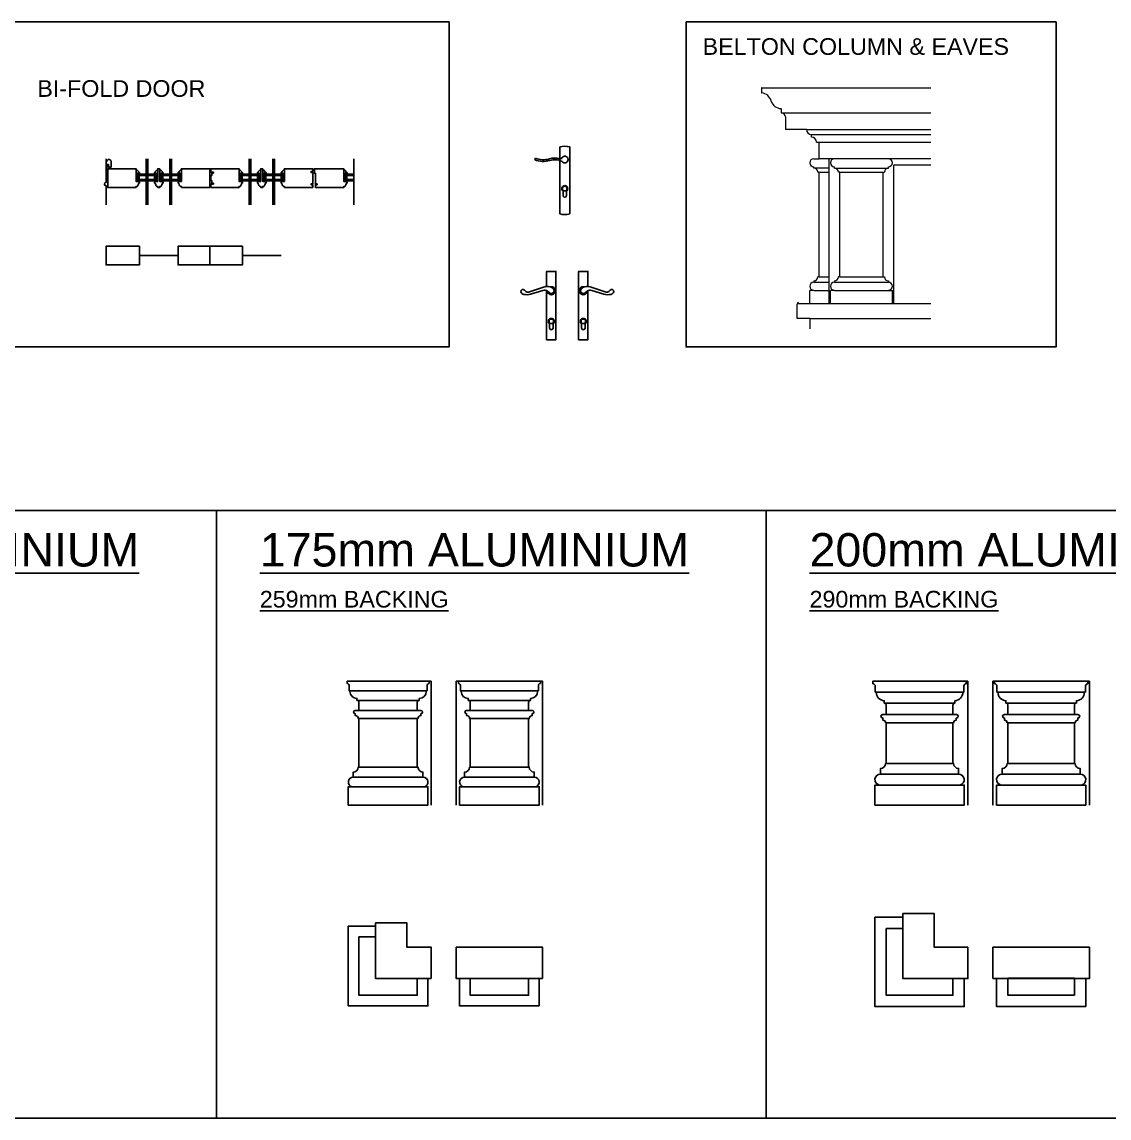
# Model space of a CAD drawing. Header units: millimetres. Extents: x -38686 to 870903, y -23218 to 232707.
# Drawn here: x 6275 to 9538, y 18182 to 21471 of the extents above; entities that cross this region are included whole.
import ezdxf

# ---------------------------------------------------------------- set-up
doc = ezdxf.new("R2010")
doc.units = ezdxf.units.MM
doc.header["$LTSCALE"] = 10
for name, color, linetype in [('40 - Detail Outline', 142, 'Continuous'), ('41 - Detail', 7, 'Continuous'), ('Map', 7, 'Continuous')]:
    doc.layers.add(name, color=color, linetype=linetype)
doc.styles.add('1-20', font='romans.shx', dxfattribs={"width": 0.8, "height": 35})

msp = doc.modelspace()

# ---------------------------------------------------------------- linework, layer by layer
at = {"color": 252}
for points in [[(6648.325, 21014.015), (6619.825, 21014.015), (6619.825, 21010.015)], [(6653.325, 21014.015), (6681.825, 21014.015), (6681.825, 21010.015)], [(6719.325, 21014.015), (6690.825, 21014.015), (6690.825, 21010.015)], [(6724.325, 21014.015), (6752.825, 21014.015), (6752.825, 21010.015)], [(6957.325, 21014.015), (6928.825, 21014.015), (6928.825, 21010.015)], [(6962.325, 21014.015), (6990.825, 21014.015), (6990.825, 21010.015)], [(7028.325, 21014.015), (6999.825, 21014.015), (6999.825, 21010.015)], [(7033.325, 21014.015), (7061.825, 21014.015), (7061.825, 21010.015)], [(7271.325, 21014.015), (7242.825, 21014.015), (7242.825, 21010.015)], [(6619.825, 21010.015), (6648.325, 21010.015)], [(6619.825, 20998.015), (6648.325, 20998.015)], [(6648.325, 20994.015), (6619.825, 20994.015), (6619.825, 20998.015)], [(6681.825, 21010.015), (6653.325, 21010.015)], [(6681.825, 20998.015), (6653.325, 20998.015)], [(6653.325, 20994.015), (6681.825, 20994.015), (6681.825, 20998.015)], [(6690.825, 21010.015), (6719.325, 21010.015)], [(6690.825, 20998.015), (6719.325, 20998.015)], [(6719.325, 20994.015), (6690.825, 20994.015), (6690.825, 20998.015)], [(6752.825, 21010.015), (6724.325, 21010.015)], [(6752.825, 20998.015), (6724.325, 20998.015)], [(6724.325, 20994.015), (6752.825, 20994.015), (6752.825, 20998.015)], [(6928.825, 21010.015), (6957.325, 21010.015)], [(6928.825, 20998.015), (6957.325, 20998.015)], [(6957.325, 20994.015), (6928.825, 20994.015), (6928.825, 20998.015)], [(6990.825, 21010.015), (6962.325, 21010.015)], [(6990.825, 20998.015), (6962.325, 20998.015)], [(6962.325, 20994.015), (6990.825, 20994.015), (6990.825, 20998.015)], [(6999.825, 21010.015), (7028.325, 21010.015)], [(6999.825, 20998.015), (7028.325, 20998.015)], [(7028.325, 20994.015), (6999.825, 20994.015), (6999.825, 20998.015)], [(7061.825, 21010.015), (7033.325, 21010.015)], [(7061.825, 20998.015), (7033.325, 20998.015)], [(7033.325, 20994.015), (7061.825, 20994.015), (7061.825, 20998.015)], [(7242.825, 21010.015), (7271.325, 21010.015)], [(7242.825, 20998.015), (7271.325, 20998.015)], [(7271.325, 20994.015), (7242.825, 20994.015), (7242.825, 20998.015)]]:
    msp.add_lwpolyline(points, dxfattribs=at)
for points in [[(6648.325, 21014.015), (6619.825, 21014.015), (6619.825, 21010.015, -0.08333333), (6619.825, 20998.015), (6619.825, 20994.015), (6648.325, 20994.015)], [(6653.325, 21014.015), (6681.825, 21014.015), (6681.825, 21010.015, 0.08333333), (6681.825, 20998.015), (6681.825, 20994.015), (6653.325, 20994.015)], [(6719.325, 21014.015), (6690.825, 21014.015), (6690.825, 21010.015, -0.08333333), (6690.825, 20998.015), (6690.825, 20994.015), (6719.325, 20994.015)], [(6724.325, 21014.015), (6752.825, 21014.015), (6752.825, 21010.015, 0.08333333), (6752.825, 20998.015), (6752.825, 20994.015), (6724.325, 20994.015)], [(6957.325, 21014.015), (6928.825, 21014.015), (6928.825, 21010.015, -0.08333333), (6928.825, 20998.015), (6928.825, 20994.015), (6957.325, 20994.015)], [(6962.325, 21014.015), (6990.825, 21014.015), (6990.825, 21010.015, 0.08333333), (6990.825, 20998.015), (6990.825, 20994.015), (6962.325, 20994.015)], [(7028.325, 21014.015), (6999.825, 21014.015), (6999.825, 21010.015, -0.08333333), (6999.825, 20998.015), (6999.825, 20994.015), (7028.325, 20994.015)], [(7033.325, 21014.015), (7061.825, 21014.015), (7061.825, 21010.015, 0.08333333), (7061.825, 20998.015), (7061.825, 20994.015), (7033.325, 20994.015)], [(7271.325, 21014.015), (7242.825, 21014.015), (7242.825, 21010.015, -0.08333333), (7242.825, 20998.015), (7242.825, 20994.015), (7271.325, 20994.015)]]:
    msp.add_lwpolyline(points, format="xyb")
for points in [[(6627.825, 20998.015), (6627.825, 21010.015), (6622.825, 21010.015), (6622.825, 20998.015)], [(6673.825, 20998.015), (6673.825, 21010.015), (6678.825, 21010.015), (6678.825, 20998.015)], [(6698.825, 20998.015), (6698.825, 21010.015), (6693.825, 21010.015), (6693.825, 20998.015)], [(6744.825, 20998.015), (6744.825, 21010.015), (6749.825, 21010.015), (6749.825, 20998.015)], [(6936.825, 20998.015), (6936.825, 21010.015), (6931.825, 21010.015), (6931.825, 20998.015)], [(6982.825, 20998.015), (6982.825, 21010.015), (6987.825, 21010.015), (6987.825, 20998.015)], [(7007.825, 20998.015), (7007.825, 21010.015), (7002.825, 21010.015), (7002.825, 20998.015)], [(7053.825, 20998.015), (7053.825, 21010.015), (7058.825, 21010.015), (7058.825, 20998.015)], [(7250.825, 20998.015), (7250.825, 21010.015), (7245.825, 21010.015), (7245.825, 20998.015)]]:
    msp.add_lwpolyline(points, close=True, dxfattribs=at)
for centre, start, end in [((6584.075, 21004.015), 350.472717, 9.527283), ((6717.575, 21004.015), 170.472717, 189.527283), ((6655.075, 21004.015), 350.472717, 9.527283), ((6788.575, 21004.015), 170.472717, 189.527283), ((6893.075, 21004.015), 350.472717, 9.527283), ((7026.575, 21004.015), 170.472717, 189.527283), ((6964.075, 21004.015), 350.472717, 9.527283), ((7097.575, 21004.015), 170.472717, 189.527283), ((7207.075, 21004.015), 350.472717, 9.527283)]:
    msp.add_arc(centre, 36.25, start, end, dxfattribs=at)
at = {"layer": '40 - Detail Outline', "color": 8, "lineweight": 5, "ltscale": 10}
for p, q in [((8494.914, 21272.092), (8494.914, 21258.975)), ((8495.914, 21273.092), (9003.576, 21273.092)), ((8554.414, 21209.608), (8554.414, 21199.055)), ((8555.34, 21198.058), (9003.576, 21198.058)), ((8566.914, 21185.592), (8566.914, 21148.092)), ((8630.096, 21148.092), (8566.914, 21148.092)), ((8630.096, 21148.092), (9003.576, 21148.092)), ((8645.096, 21125.092), (8645.096, 21133.092)), ((8645.096, 21133.092), (9003.576, 21133.092)), ((8660.096, 21110.092), (8668.096, 21110.092)), ((8668.096, 21060.092), (8668.096, 21110.092)), ((8668.096, 21110.092), (9003.576, 21110.092)), ((8652.096, 21060.092), (8668.096, 21060.092)), ((8698.096, 21060.092), (8668.096, 21060.092)), ((8698.096, 20625.551), (8698.096, 21060.092)), ((9003.576, 21060.092), (8698.096, 21060.092)), ((8652.096, 21032.092), (8652.096, 21036.092)), ((8698.096, 21032.092), (8652.096, 21032.092)), ((8668.096, 21020.092), (8664.096, 21020.092)), ((8668.096, 20705.708), (8668.096, 21020.092)), ((8668.096, 21020.092), (8698.096, 21020.092)), ((8714.096, 21032.092), (8714.096, 21036.092)), ((8714.096, 21032.092), (8876.096, 21032.092)), ((8730.096, 21020.092), (8726.096, 21020.092)), ((8730.096, 20705.708), (8730.096, 21020.092)), ((8730.096, 21020.092), (8860.096, 21020.092)), ((8860.096, 20705.708), (8860.096, 21020.092)), ((8860.096, 21020.092), (8864.096, 21020.092)), ((8876.096, 21032.092), (8876.096, 21036.092)), ((8652.096, 20693.708), (8652.096, 20689.708)), ((8652.096, 20689.708), (8698.096, 20689.708)), ((8668.096, 20705.708), (8664.096, 20705.708)), ((8668.096, 20705.708), (8698.096, 20705.708)), ((8714.096, 20693.708), (8714.096, 20689.708)), ((8714.096, 20689.708), (8876.096, 20689.708)), ((8730.096, 20705.708), (8726.096, 20705.708)), ((8730.096, 20705.708), (8860.096, 20705.708)), ((8860.096, 20705.708), (8864.096, 20705.708)), ((8876.096, 20693.708), (8876.096, 20689.708)), ((8640.096, 20625.551), (8640.096, 20664.708)), ((8652.096, 20664.708), (8640.096, 20664.708)), ((8652.096, 20665.708), (8652.096, 20664.708)), ((8652.096, 20664.708), (8698.096, 20664.708)), ((8702.096, 20625.551), (8702.096, 20664.708)), ((8714.096, 20664.708), (8702.096, 20664.708)), ((8714.096, 20665.708), (8714.096, 20664.708)), ((8714.096, 20664.708), (8876.096, 20664.708)), ((8876.096, 20665.708), (8876.096, 20664.708)), ((8876.096, 20664.708), (8888.096, 20664.708)), ((8888.096, 20625.551), (8888.096, 20664.708)), ((8602.096, 20580.644), (8602.096, 20623.802)), ((8602.412, 20625.551), (9003.576, 20625.551)), ((8640.096, 20580.644), (8602.096, 20580.644)), ((8640.096, 20580.644), (9003.576, 20580.644)), ((8640.096, 20580.644), (8640.096, 20550.444))]:
    msp.add_line(p, q, dxfattribs=at)
at = {"layer": '40 - Detail Outline', "color": 252, "transparency": 33554687}
for p, q in [((7814.828, 21056.959), (7816.596, 21061.636)), ((7899.828, 20949.77), (7899.828, 20963.286)), ((7909.828, 20949.77), (7909.828, 20963.286))]:
    msp.add_line(p, q, dxfattribs=at)
at = {"layer": '40 - Detail Outline', "color": 8, "ltscale": 0.5}
for p, q in [((7504.118, 19493.222), (7504.118, 19121.188)), ((7579.118, 19493.222), (7579.118, 19121.188)), ((7838.118, 19493.222), (7838.118, 19121.188))]:
    msp.add_line(p, q, dxfattribs=at)
at = {"layer": '40 - Detail Outline', "color": 8}
for p, q in [((7287.118, 19380.722), (7462.118, 19380.722)), ((7287.118, 19235.188), (7462.118, 19235.188)), ((7255.118, 19176.188), (7494.118, 19176.188)), ((7266.672, 19176.491), (7482.565, 19176.491)), ((7589.118, 19176.188), (7828.118, 19176.188)), ((7600.672, 19176.491), (7816.565, 19176.491)), ((8835.589, 19181.188), (9103.589, 19181.188)), ((9090.467, 19181.532), (8848.71, 19181.532)), ((9200.589, 19181.188), (9468.589, 19181.188)), ((9455.467, 19181.532), (9213.71, 19181.532))]:
    msp.add_line(p, q, dxfattribs=at)
at = {"layer": '40 - Detail Outline', "ltscale": 10}
for points in [[(7557.401, 21470.627), (4100.226, 21470.627), (4100.226, 20495.867), (7557.401, 20495.867)], [(6628.325, 20797.656), (6528.325, 20797.656), (6528.325, 20741.656), (6628.325, 20741.656)], [(6937.325, 20797.656), (6744.325, 20797.656), (6744.325, 20741.656), (6937.325, 20741.656)], [(5209.383, 20004.574), (6859.383, 20004.574), (6859.383, 18182.385), (5209.383, 18182.385)], [(6859.383, 20004.574), (8509.383, 20004.574), (8509.383, 18182.385), (6859.383, 18182.385)], [(8509.383, 20004.574), (10159.383, 20004.574), (10159.383, 18182.385), (8509.383, 18182.385)]]:
    msp.add_lwpolyline(points, close=True, dxfattribs=at)
at = {"layer": '40 - Detail Outline', "color": 252, "transparency": 33554687}
for points in [[(7889.828, 21060.223), (7889.828, 21095.77)], [(7919.828, 21095.77), (7919.828, 20894.77)], [(7889.828, 20894.77), (7889.828, 21054.989)]]:
    msp.add_lwpolyline(points, dxfattribs=at)
at = {"layer": '40 - Detail Outline', "ltscale": 10}
for points in [[(6528.325, 20922.015), (6528.325, 20979.015, -1), (6528.325, 20989.015), (6528.325, 21060.015)], [(6528.325, 21035.015), (6532.325, 21035.015), (6532.325, 21043.015), (6535.325, 21043.015), (6535.325, 21035.015), (6543.325, 21035.015), (6543.325, 21051.515, 1), (6530.325, 21051.515), (6528.325, 21051.515), (6528.325, 21035.015)]]:
    msp.add_lwpolyline(points, format="xyb", dxfattribs=at)
at = {"layer": '40 - Detail Outline'}
for points in [[(6618.325, 20974.015), (6533.325, 20974.015), (6533.325, 21030.015), (6618.325, 21030.015), (6618.325, 20992.015), (6628.325, 20992.015), (6628.325, 20987.015), (6626.325, 20987.015), (6624.713, 20981.742, -0.32976241), (6618.325, 20977.015)], [(6618.325, 21027.515), (6618.325, 21015.515), (6628.325, 21015.515), (6628.325, 21018.515), (6625.825, 21018.515, 0.30486221)], [(6689.325, 21030.015), (6689.325, 20992.015), (6699.325, 20992.015), (6699.325, 20987.015), (6697.325, 20987.015), (6695.713, 20981.742, -0.32976241), (6689.325, 20977.015), (6689.325, 20974.015), (6683.325, 20974.015), (6683.325, 20977.015, -0.32976241), (6676.937, 20981.742), (6675.325, 20987.015), (6673.325, 20987.015), (6673.325, 20992.015), (6683.325, 20992.015), (6683.325, 21030.015)], [(6683.325, 21027.515), (6683.325, 21015.515), (6673.325, 21015.515), (6673.325, 21018.515), (6675.825, 21018.515, -0.30486221)], [(6689.325, 21027.515), (6689.325, 21015.515), (6699.325, 21015.515), (6699.325, 21018.515), (6696.825, 21018.515, 0.30486221)], [(6754.325, 20974.015), (6839.325, 20974.015), (6839.325, 21030.015), (6754.325, 21030.015), (6754.325, 20992.015), (6744.325, 20992.015), (6744.325, 20987.015), (6746.325, 20987.015), (6747.937, 20981.742, 0.32976241), (6754.325, 20977.015)], [(6754.325, 21027.515), (6754.325, 21015.515), (6744.325, 21015.515), (6744.325, 21018.515), (6746.825, 21018.515, -0.30486221)], [(6842.325, 21009.504), (6845.459, 21009.504), (6845.459, 21017.399), (6850.271, 21017.399), (6850.271, 21020.015), (6842.325, 21020.015), (6842.325, 21030.015), (6927.325, 21030.015), (6927.325, 20992.015), (6937.325, 20992.015), (6937.325, 20987.015), (6935.325, 20987.015), (6933.713, 20981.742, -0.32976241), (6927.325, 20977.015), (6927.325, 20974.015), (6842.325, 20974.015), (6842.325, 20984.015), (6850.271, 20984.015), (6850.271, 20986.63), (6845.459, 20986.63), (6845.459, 20994.525), (6842.325, 20994.525)], [(6927.325, 21027.515), (6927.325, 21015.515), (6937.325, 21015.515), (6937.325, 21018.515), (6934.825, 21018.515, 0.30486221)], [(6998.325, 21030.015), (6998.325, 20992.015), (7008.325, 20992.015), (7008.325, 20987.015), (7006.325, 20987.015), (7004.713, 20981.742, -0.32976241), (6998.325, 20977.015), (6998.325, 20974.015), (6992.325, 20974.015), (6992.325, 20977.015, -0.32976241), (6985.937, 20981.742), (6984.325, 20987.015), (6982.325, 20987.015), (6982.325, 20992.015), (6992.325, 20992.015), (6992.325, 21030.015)], [(6992.325, 21027.515), (6992.325, 21015.515), (6982.325, 21015.515), (6982.325, 21018.515), (6984.825, 21018.515, -0.30486221)], [(6998.325, 21027.515), (6998.325, 21015.515), (7008.325, 21015.515), (7008.325, 21018.515), (7005.825, 21018.515, 0.30486221)], [(7063.325, 21027.515), (7063.325, 21015.515), (7053.325, 21015.515), (7053.325, 21018.515), (7055.825, 21018.515, -0.30486221)], [(7241.325, 21027.515), (7241.325, 21015.515), (7251.325, 21015.515), (7251.325, 21018.515), (7248.825, 21018.515, 0.30486221)]]:
    msp.add_lwpolyline(points, format="xyb", close=True, dxfattribs=at)
for points in [[(7063.325, 20974.015), (7063.325, 20977.015, -0.32976241), (7056.937, 20981.742), (7055.325, 20987.015), (7053.325, 20987.015), (7053.325, 20992.015), (7063.325, 20992.015), (7063.325, 21030.015), (7148.325, 21030.015), (7148.325, 21022.015), (7143.512, 21022.015), (7143.512, 21019.399), (7148.325, 21019.399), (7148.325, 21019.399), (7148.325, 21019.399), (7148.325, 20984.63), (7148.325, 20984.63), (7148.325, 20984.63), (7143.512, 20984.63), (7143.512, 20982.015), (7148.325, 20982.015), (7148.325, 20974.015), (7063.325, 20974.015)], [(7156.325, 20974.015), (7156.325, 20982.015), (7161.137, 20982.015), (7161.137, 20984.63), (7156.325, 20984.63), (7156.325, 20984.63), (7156.325, 20984.63), (7156.325, 21016.515), (7156.325, 21016.515), (7156.325, 21016.515), (7153.325, 21016.515), (7153.325, 21030.015), (7241.325, 21030.015), (7241.325, 20992.015), (7251.325, 20992.015), (7251.325, 20987.015), (7249.325, 20987.015), (7247.713, 20981.742, -0.32976241), (7241.325, 20977.015), (7241.325, 20974.015), (7156.325, 20974.015)]]:
    msp.add_lwpolyline(points, format="xyb", dxfattribs=at)
at = {"layer": '40 - Detail Outline', "color": 8, "lineweight": 5, "ltscale": 10}
msp.add_lwpolyline([(8892.095, 20625.551), (8892.095, 21042.092), (9003.576, 21042.092)], dxfattribs=at)
at = {"layer": '40 - Detail Outline', "ltscale": 10}
for points in [[(6839.325, 20741.656), (6839.325, 20797.656)], [(6744.325, 20769.656), (6628.325, 20769.656)], [(7053.325, 20769.656), (6937.325, 20769.656)]]:
    msp.add_lwpolyline(points, dxfattribs=at)
at = {"layer": '40 - Detail Outline', "color": 251, "ltscale": 10}
for points in [[(7850.38, 20677.121), (7850.38, 20722.432), (7878.38, 20722.432), (7878.38, 20517.432), (7850.38, 20517.432), (7850.38, 20664.724)], [(7974.39, 20677.121), (7974.39, 20722.432), (7946.39, 20722.432), (7946.39, 20517.432), (7974.39, 20517.432), (7974.39, 20664.724)]]:
    msp.add_lwpolyline(points, dxfattribs=at)
for points in [[(7870.281, 20670.657, -0.98649936), (7858.651, 20658.048), (7853.042, 20663.285, 0.23752497), (7839.102, 20665.053), (7802.354, 20653.839, -0.12252093), (7781.893, 20653.259, -0.313507), (7773.264, 20661.377, -0.76316309), (7783.611, 20666.347), (7787.866, 20661.677, 0.26956705), (7795.858, 20660.052), (7840.813, 20675.392, -0.10818305), (7856.156, 20676.908, -0.18773723)], [(7954.489, 20670.657, 0.98649936), (7966.12, 20658.048), (7971.729, 20663.285, -0.23752497), (7985.669, 20665.053), (8022.416, 20653.839, 0.12252093), (8042.877, 20653.259, 0.313507), (8051.506, 20661.377, 0.76316309), (8041.159, 20666.347), (8036.905, 20661.677, -0.26956705), (8028.912, 20660.052), (7983.957, 20675.392, 0.10818305), (7968.615, 20676.908, 0.18773723)], [(7869.63, 20552.432, -1), (7859.13, 20552.432), (7859.13, 20565.432, -3), (7869.63, 20565.432)], [(7955.14, 20552.432, 1), (7965.64, 20552.432), (7965.64, 20565.432, 3), (7955.14, 20565.432)]]:
    msp.add_lwpolyline(points, format="xyb", close=True, dxfattribs=at)
at = {"layer": '40 - Detail Outline', "color": 8}
for points in [[(7251.618, 19493.222), (7251.618, 19486.222, -0.41421356), (7257.618, 19480.222), (7257.618, 19464.222), (7260.118, 19464.222), (7260.118, 19462.222, 0.41421356), (7281.118, 19441.222), (7281.118, 19435.222, -0.41421356), (7287.118, 19429.222), (7287.118, 19405.222), (7276.118, 19405.222, 1), (7276.118, 19395.222), (7276.118, 19389.722, -0.41421356), (7285.118, 19380.722), (7287.118, 19380.722), (7287.118, 19235.188), (7285.118, 19235.188, -0.41421356), (7270.118, 19220.188), (7270.118, 19205.188), (7269.618, 19205.188, 0.9025815), (7266.672, 19176.491), (7255.118, 19176.188), (7255.118, 19121.188)], [(7831.618, 19493.222), (7831.618, 19486.222, 0.41421356), (7825.618, 19480.222), (7825.618, 19464.222), (7823.118, 19464.222), (7823.118, 19462.222, -0.41421356), (7802.118, 19441.222), (7802.118, 19435.222, 0.41421356), (7796.118, 19429.222), (7796.118, 19405.222), (7807.118, 19405.222, -1), (7807.118, 19395.222), (7807.118, 19389.722, 0.41421356), (7798.118, 19380.722), (7796.118, 19380.722), (7796.118, 19235.188), (7798.118, 19235.188, 0.41421356), (7813.118, 19220.188), (7813.118, 19205.188), (7813.618, 19205.188, -0.9025815), (7816.565, 19176.491), (7828.118, 19176.188), (7828.118, 19121.188), (7589.118, 19121.188), (7589.118, 19176.188), (7600.672, 19176.491, -0.9025815), (7603.618, 19205.188), (7604.118, 19205.188), (7604.118, 19220.188, 0.41421356), (7619.118, 19235.188), (7621.118, 19235.188), (7621.118, 19380.722), (7619.118, 19380.722, 0.41421356), (7610.118, 19389.722), (7610.118, 19395.222, -1), (7610.118, 19405.222), (7621.118, 19405.222), (7621.118, 19429.222, 0.41421356), (7615.118, 19435.222), (7615.118, 19441.222, -0.41421356), (7594.118, 19462.222), (7594.118, 19464.222), (7591.618, 19464.222), (7591.618, 19480.222, 0.41421356), (7585.618, 19486.222), (7585.618, 19493.222)], [(8829.589, 19493.105), (8829.589, 19485.105, -0.41421356), (8836.589, 19478.105), (8836.589, 19460.105), (8839.589, 19460.105, 0.38973343), (8863.589, 19434.105), (8863.589, 19427.105, -0.41421356), (8869.589, 19421.105), (8869.589, 19393.105), (8859.089, 19393.105, 1), (8859.089, 19382.105), (8859.589, 19382.105), (8859.589, 19376.105, -0.41421356), (8867.589, 19368.105), (8869.589, 19368.105), (8869.589, 19246.188), (8867.589, 19246.188, -0.41421356), (8852.589, 19231.188), (8852.589, 19214.188, 0.91532375), (8848.71, 19181.532), (8835.589, 19181.188), (8835.589, 19121.188)], [(9109.589, 19493.105), (9109.589, 19485.105, 0.41421356), (9102.589, 19478.105), (9102.589, 19460.105), (9099.589, 19460.105, -0.38973343), (9075.589, 19434.105), (9075.589, 19427.105, 0.41421356), (9069.589, 19421.105), (9069.589, 19393.105), (9080.089, 19393.105, -1), (9080.089, 19382.105), (9079.589, 19382.105), (9079.589, 19376.105, 0.41421356), (9071.589, 19368.105), (9069.589, 19368.105), (9069.589, 19246.188), (9071.589, 19246.188, 0.41421356), (9086.589, 19231.188), (9086.589, 19214.188, -0.91532375), (9090.467, 19181.532), (9103.589, 19181.188), (9103.589, 19121.188), (8835.589, 19121.188)], [(9474.589, 19493.105), (9474.589, 19485.105, 0.41421356), (9467.589, 19478.105), (9467.589, 19460.105), (9464.589, 19460.105, -0.38973343), (9440.589, 19434.105), (9440.589, 19427.105, 0.41421356), (9434.589, 19421.105), (9434.589, 19393.105), (9445.089, 19393.105, -1), (9445.089, 19382.105), (9444.589, 19382.105), (9444.589, 19376.105, 0.41421356), (9436.589, 19368.105), (9434.589, 19368.105), (9434.589, 19246.188), (9436.589, 19246.188, 0.41421356), (9451.589, 19231.188), (9451.589, 19214.188, -0.91532375), (9455.467, 19181.532), (9468.589, 19181.188), (9468.589, 19121.188), (9200.589, 19121.188), (9200.589, 19181.188), (9213.71, 19181.532, -0.91532375), (9217.589, 19214.188), (9217.589, 19231.188, 0.41421356), (9232.589, 19246.188), (9234.589, 19246.188), (9234.589, 19368.105), (9232.589, 19368.105, 0.41421356), (9224.589, 19376.105), (9224.589, 19382.105), (9224.089, 19382.105, -1), (9224.089, 19393.105), (9234.589, 19393.105), (9234.589, 19421.105, 0.41421356), (9228.589, 19427.105), (9228.589, 19434.105, -0.38973343), (9204.589, 19460.105), (9201.589, 19460.105), (9201.589, 19478.105, 0.41421356), (9194.589, 19485.105), (9194.589, 19493.105)]]:
    msp.add_lwpolyline(points, format="xyb", dxfattribs=at)
at = {"layer": '40 - Detail Outline', "color": 8, "ltscale": 10}
msp.add_lwpolyline([(7497.618, 19493.222), (7497.618, 19486.222, 0.41421356), (7491.618, 19480.222), (7491.618, 19464.222), (7489.118, 19464.222), (7489.118, 19462.222, -0.41421356), (7468.118, 19441.222), (7468.118, 19435.222, 0.41421356), (7462.118, 19429.222), (7462.118, 19405.222), (7473.118, 19405.222, -1), (7473.118, 19395.222), (7473.118, 19389.722, 0.41421356), (7464.118, 19380.722), (7462.118, 19380.722), (7462.118, 19235.188), (7464.118, 19235.188, 0.41421356), (7479.118, 19220.188), (7479.118, 19205.188), (7479.618, 19205.188, -0.9025815), (7482.565, 19176.491), (7494.118, 19176.188), (7494.118, 19121.188), (7255.118, 19121.188)], format="xyb", dxfattribs=at)
at = {"layer": '40 - Detail Outline', "color": 8}
for points in [[(7621.118, 19380.722), (7796.118, 19380.722)], [(8869.589, 19368.105), (9069.589, 19368.105)], [(9069.589, 19246.188), (8869.589, 19246.188)], [(7621.118, 19235.188), (7796.118, 19235.188)], [(9103.589, 18601.055), (9103.589, 18517.055), (8835.589, 18517.055), (8835.589, 18785.055), (8919.589, 18785.055)], [(7337.118, 18758.055), (7255.118, 18758.055), (7255.118, 18519.055), (7494.118, 18519.055), (7494.118, 18601.055)]]:
    msp.add_lwpolyline(points, dxfattribs=at)
at = {"layer": '40 - Detail Outline', "color": 8, "ltscale": 10}
for points in [[(9234.589, 19368.105), (9434.589, 19368.105)], [(9234.589, 19246.188), (9434.589, 19246.188)], [(8918.789, 18751.055), (8869.589, 18751.055), (8869.589, 18551.055), (9069.589, 18551.055), (9069.589, 18600.255)], [(7462.118, 18601.055), (7462.118, 18551.055), (7287.118, 18551.055), (7287.118, 18726.055), (7337.118, 18726.055)]]:
    msp.add_lwpolyline(points, dxfattribs=at)
for points in [[(9114.589, 18695.055), (9114.589, 18601.055), (8919.589, 18601.055), (8919.589, 18796.055), (9013.589, 18796.055), (9013.589, 18695.055)], [(7504.118, 18601.055), (7504.118, 18695.055), (7431.118, 18695.055), (7431.118, 18768.055), (7337.118, 18768.055), (7337.118, 18601.055)], [(7838.118, 18601.055), (7579.118, 18601.055), (7579.118, 18695.055), (7838.118, 18695.055)], [(9189.589, 18601.055), (9479.589, 18601.055), (9479.589, 18695.055), (9189.589, 18695.055)], [(7621.118, 18601.055), (7796.118, 18601.055), (7796.118, 18551.055), (7621.118, 18551.055)], [(9434.589, 18551.055), (9234.589, 18551.055), (9234.589, 18602.055), (9434.589, 18602.055)]]:
    msp.add_lwpolyline(points, close=True, dxfattribs=at)
at = {"layer": '40 - Detail Outline', "color": 8}
for points in [[(7828.118, 18519.055), (7589.118, 18519.055), (7589.118, 18601.055), (7828.118, 18601.055)], [(9468.589, 18517.055), (9200.589, 18517.055), (9200.589, 18601.055), (9468.589, 18601.055)]]:
    msp.add_lwpolyline(points, close=True, dxfattribs=at)
at = {"layer": '40 - Detail Outline', "color": 251, "transparency": 33554687}
msp.add_circle((7904.828, 20970.77), 7, dxfattribs=at)
at = {"layer": '40 - Detail Outline', "color": 251, "ltscale": 10}
for centre in [(7864.38, 20572.432), (7960.39, 20572.432)]:
    msp.add_circle(centre, 6.75, dxfattribs=at)
at = {"layer": '40 - Detail Outline', "color": 8, "lineweight": 5, "ltscale": 10}
for centre, radius, start, end in [((8495.914, 21272.092), 1, 90, 180), ((8495.914, 21258.975), 1, 180, 262.140836), ((8490.99, 21223.305), 35.007, 16.088236, 82.140836), ((8554.414, 21241.592), 31, 196.078947, 268.209215), ((8553.414, 21209.608), 1, 0, 88.209215), ((8555.414, 21199.055), 1, 180, 265.751977), ((8554.414, 21185.592), 12.5, 0, 85.751977), ((8645.096, 21148.092), 15, 180, 270), ((8645.096, 21110.092), 15, 0, 90), ((8652.096, 21048.092), 12, 90, 270), ((8714.096, 21048.092), 12, 90, 270), ((8876.096, 21048.092), 12, 270, 90), ((8652.096, 21020.092), 12, 0, 90), ((8714.096, 21020.092), 12, 0, 90), ((8876.096, 21020.092), 12, 90, 180), ((8652.096, 20677.708), 12, 90, 270), ((8652.096, 20705.708), 12, 270, 0), ((8714.096, 20677.708), 12, 90, 270), ((8714.096, 20705.708), 12, 270, 0), ((8876.096, 20705.708), 12, 180, 270), ((8876.096, 20677.708), 12, 270, 90), ((8607.096, 20623.802), 5, 95, 180)]:
    msp.add_arc(centre, radius, start, end, dxfattribs=at)
at = {"layer": '40 - Detail Outline', "color": 252, "transparency": 33554687}
for centre, radius, start, end in [((7904.828, 21040.52), 57.25, 74.810713, 105.189287), ((7840.708, 21125.42), 73.189, 249.292341, 285.224462), ((7840.708, 21125.42), 68.189, 249.292341, 285.224462), ((7875.161, 21010.159), 52.169, 73.254184, 108.842461), ((7875.161, 21010.159), 47.169, 63.089939, 108.842461), ((7891.633, 21064.903), 5, 253.254184, 331.60339), ((7904.828, 21057.77), 10, 213.707644, 151.60339), ((7904.828, 20970.77), 9, 303.748989, 236.251011), ((7904.828, 20949.77), 5, 180, 0), ((7904.828, 20950.02), 57.25, 254.810713, 285.189287)]:
    msp.add_arc(centre, radius, start, end, dxfattribs=at)
at = {"layer": '40 - Detail Outline', "color": 251, "ltscale": 10}
for centre, radius, start, end in [((7864.38, 20664.432), 12, 183.527907, 104.832554), ((7864.38, 20664.432), 9.25, 204.956889, 72.655569), ((7960.39, 20664.432), 12, 75.167446, 356.472093), ((7960.39, 20664.432), 9.25, 107.344431, 335.043111)]:
    msp.add_arc(centre, radius, start, end, dxfattribs=at)
at = {"layer": '41 - Detail', "color": 8}
for p, q in [((7251.618, 19493.222), (7504.118, 19493.222)), ((7579.118, 19493.222), (7838.118, 19493.222)), ((9114.589, 19493.105), (8829.589, 19493.105)), ((9114.589, 19121.188), (9114.589, 19493.105)), ((9479.589, 19493.105), (9189.589, 19493.105)), ((9189.589, 19121.188), (9189.589, 19493.105)), ((9479.589, 19121.188), (9479.589, 19493.105)), ((7260.118, 19464.222), (7489.118, 19464.222)), ((7281.118, 19435.222), (7468.118, 19435.222)), ((7594.118, 19464.222), (7823.118, 19464.222)), ((7615.118, 19435.222), (7802.118, 19435.222)), ((9099.589, 19460.105), (8839.589, 19460.105)), ((9464.589, 19460.105), (9204.589, 19460.105)), ((7287.118, 19405.222), (7462.118, 19405.222)), ((7621.118, 19405.222), (7796.118, 19405.222)), ((9075.589, 19427.105), (8863.589, 19427.105)), ((9440.589, 19427.105), (9228.589, 19427.105)), ((8869.589, 19393.105), (9069.589, 19393.105)), ((9234.589, 19393.105), (9434.589, 19393.105)), ((7270.118, 19205.188), (7479.118, 19205.188)), ((7604.118, 19205.188), (7813.118, 19205.188)), ((8852.589, 19214.188), (9086.589, 19214.188)), ((9217.589, 19214.188), (9451.589, 19214.188))]:
    msp.add_line(p, q, dxfattribs=at)
at = {"layer": '41 - Detail', "color": 251}
for points in [[(6648.325, 21060.015), (6648.325, 20922.015)], [(6653.325, 21060.015), (6653.325, 20922.015)], [(6719.325, 21060.015), (6719.325, 20922.015)], [(6724.325, 21060.015), (6724.325, 20922.015)], [(6957.325, 21060.015), (6957.325, 20922.015)], [(6962.325, 21060.015), (6962.325, 20922.015)], [(7028.325, 21060.015), (7028.325, 20922.015)], [(7033.325, 21060.015), (7033.325, 20922.015)], [(7271.325, 21060.015), (7271.325, 20922.015)]]:
    msp.add_lwpolyline(points, dxfattribs=at)
at = {"layer": 'Map', "color": 6, "ltscale": 10}
msp.add_lwpolyline([(8268.695, 21470.627), (9379.088, 21470.627), (9379.088, 20495.867), (8268.695, 20495.867)], close=True, dxfattribs=at)

# ---------------------------------------------------------------- texts
at = {"layer": '41 - Detail', "color": 3, "attachment_point": 1, "style": '1-20'}
for s, insert, char_height in [('\\A1;{\\fArial|b0|i0|c0|p34;\\W1;BELTON COLUMN & EAVES}', (8318.391, 21421.868), 50), ('\\A1;{\\fArial|b0|i0|c0|p34;\\W1;BI-FOLD DOOR}', (6321.693, 21295.899), 50), ('\\A1;{\\fArial|b0|i0|c0|p34;\\W1;\\L150mm ALUMINIUM}', (5339.364, 19937.09), 100), ('\\A1;{\\fArial|b0|i0|c0|p34;\\W1;\\L175mm ALUMINIUM}', (6989.364, 19937.09), 100), ('\\A1;{\\fArial|b0|i0|c0|p34;\\W1;\\L200mm ALUMINIUM}', (8639.364, 19937.09), 100), ('\\A1;{\\fArial|b0|i0|c0|p34;\\W1;\\L259mm BACKING}', (6989.364, 19763.905), 50), ('\\A1;{\\fArial|b0|i0|c0|p34;\\W1;\\L290mm BACKING}', (8639.364, 19763.905), 50)]:
    msp.add_mtext(s, dxfattribs=dict(at, insert=insert, char_height=char_height))

doc.saveas('drawing.dxf')
